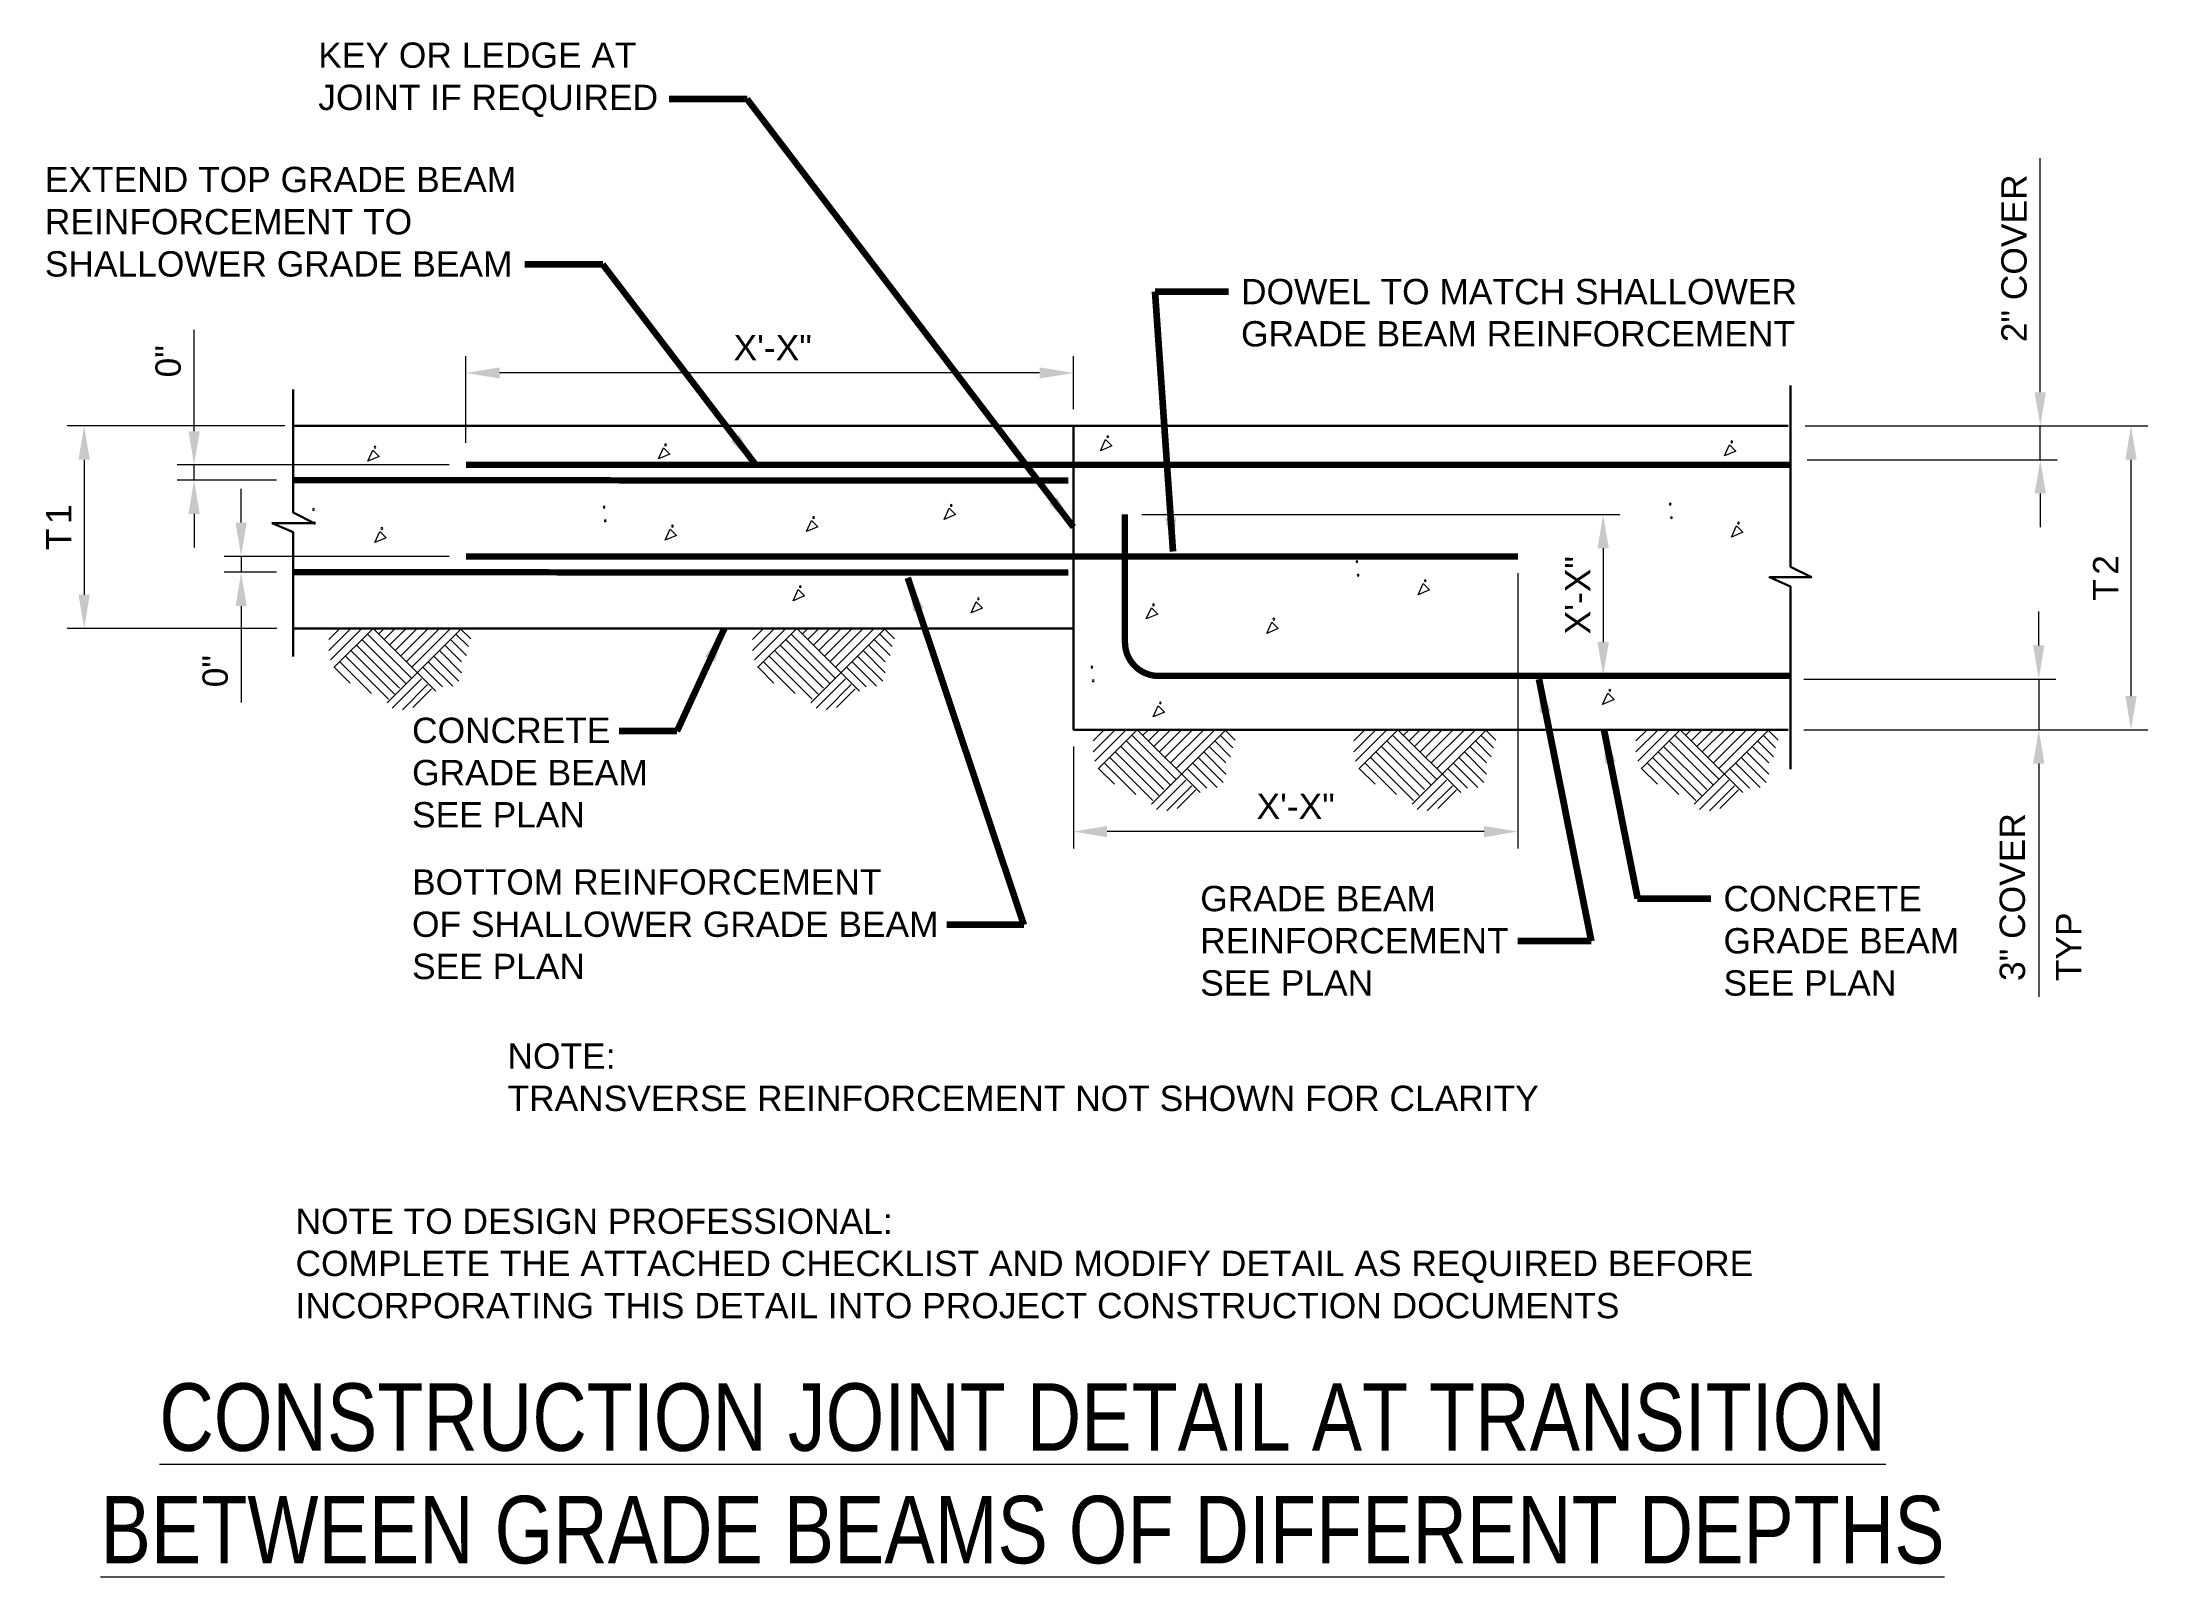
# Model space of a CAD drawing. Header units: inches. Extents: x -421 to -297, y 829 to 920.
import ezdxf

# ---------------------------------------------------------------- set-up
doc = ezdxf.new("R2010")
doc.units = ezdxf.units.IN
doc.header["$LTSCALE"] = 5
doc.header["$MEASUREMENT"] = 0
for name, color, linetype, lineweight in [('S-ANNO-DIMS', 1, 'Continuous', 20), ('S-ANNO-TEXT', 7, 'Continuous', 20), ('S-DELT-PATT', 7, 'Continuous', 15), ('S-DETL', 3, 'Continuous', 30)]:
    doc.layers.add(name, color=color, linetype=linetype, lineweight=lineweight)
doc.styles.add('Romans', font='arial.ttf')
doc.dimstyles.get("Standard").update_dxf_attribs({"dimtxt": 0.18, "dimasz": 0.18, "dimexe": 0.18, "dimexo": 0.0625, "dimgap": 0.09, "dimtad": 0, "dimtih": 1, "dimtoh": 1, "dimdec": 4, "dimzin": 0, "dimdsep": 46, "dimtxsty": 'Standard', "dimcen": 0.09, "dimadec": 0, "dimazin": 0, "dimtfac": 1, "dimtdec": 4, "dimtofl": 0, "dimtmove": 0, "dimatfit": 3, "dimfxl": 1, "dimtolj": 1, "dimtzin": 0, "dimarcsym": 0})

# ---------------------------------------------------------------- blocks, each defined once
blk = doc.blocks.new('*D0')
at = {"layer": 'Defpoints', "color": 0, "transparency": 16777216}
for p in [(-396.32, 900.29), (-360.32, 897.15), (-396.32, 895.15)]:
    blk.add_point(p, dxfattribs=at)
at = {"layer": 'S-ANNO-DIMS', "transparency": 16777216}
for p, q in [((-396.32, 896.15), (-396.32, 901.29)), ((-360.32, 898.15), (-360.32, 901.29)), ((-362.32, 900.29), (-394.32, 900.29))]:
    blk.add_line(p, q, dxfattribs=at)
for points in [[(-394.32, 900.62), (-394.32, 899.96), (-396.32, 900.29)], [(-362.32, 900.62), (-362.32, 899.96), (-360.32, 900.29)]]:
    blk.add_solid(points, dxfattribs=at)
at = {"layer": 'S-ANNO-DIMS', "transparency": 16777216, "insert": (-378.14, 901.79), "char_height": 1.5, "attachment_point": 5, "style": 'Romans'}
blk.add_mtext('\\A1;X\'-X"', dxfattribs=at)
blk = doc.blocks.new('*D1')
at = {"layer": 'Defpoints', "color": 0, "transparency": 16777216}
for p in [(-317.46, 897.15), (-317.96, 879.15), (-297.65, 879.15)]:
    blk.add_point(p, dxfattribs=at)
at = {"layer": 'S-ANNO-DIMS', "transparency": 16777216}
for p, q in [((-316.46, 897.15), (-296.65, 897.15)), ((-297.65, 895.15), (-297.65, 881.15)), ((-316.96, 879.15), (-296.65, 879.15))]:
    blk.add_line(p, q, dxfattribs=at)
for points in [[(-297.98, 895.15), (-297.31, 895.15), (-297.65, 897.15)], [(-297.98, 881.15), (-297.31, 881.15), (-297.65, 879.15)]]:
    blk.add_solid(points, dxfattribs=at)
at = {"layer": 'S-ANNO-DIMS', "transparency": 16777216, "insert": (-299.15, 888.15), "char_height": 1.5, "attachment_point": 5, "rotation": 90, "style": 'Romans'}
blk.add_mtext('\\A1;{\\T1.2;T}2', dxfattribs=at)
blk = doc.blocks.new('*D2')
at = {"layer": 'Defpoints', "color": 0, "transparency": 16777216}
for p in [(-406.05, 897.15), (-418.94, 885.15), (-406.52, 885.15)]:
    blk.add_point(p, dxfattribs=at)
at = {"layer": 'S-ANNO-DIMS', "transparency": 16777216}
for p, q in [((-407.05, 897.15), (-419.94, 897.15)), ((-418.94, 895.15), (-418.94, 887.15)), ((-407.52, 885.15), (-419.94, 885.15))]:
    blk.add_line(p, q, dxfattribs=at)
for points in [[(-419.28, 895.15), (-418.61, 895.15), (-418.94, 897.15)], [(-419.28, 887.15), (-418.61, 887.15), (-418.94, 885.15)]]:
    blk.add_solid(points, dxfattribs=at)
at = {"layer": 'S-ANNO-DIMS', "transparency": 16777216, "insert": (-420.45, 891.15), "char_height": 1.5, "attachment_point": 5, "rotation": 90, "style": 'Romans'}
blk.add_mtext('\\A1;{\\T1.2;T}1', dxfattribs=at)
blk = doc.blocks.new('*D3')
at = {"layer": 'Defpoints', "color": 0, "transparency": 16777216}
for p in [(-396.32, 894.84), (-412.43, 893.94), (-406.55, 893.94)]:
    blk.add_point(p, dxfattribs=at)
at = {"layer": 'S-ANNO-DIMS', "transparency": 16777216}
for p, q in [((-412.43, 896.84), (-412.43, 902.85)), ((-397.32, 894.84), (-413.43, 894.84)), ((-412.43, 893.94), (-412.43, 894.84)), ((-407.55, 893.94), (-413.43, 893.94)), ((-412.43, 891.94), (-412.43, 889.94))]:
    blk.add_line(p, q, dxfattribs=at)
for points in [[(-412.76, 896.84), (-412.09, 896.84), (-412.43, 894.84)], [(-412.76, 891.94), (-412.09, 891.94), (-412.43, 893.94)]]:
    blk.add_solid(points, dxfattribs=at)
at = {"layer": 'S-ANNO-DIMS', "transparency": 16777216, "insert": (-413.96, 900.98), "char_height": 1.5, "attachment_point": 5, "rotation": 90, "style": 'Romans'}
blk.add_mtext('\\A1;0"', dxfattribs=at)
blk = doc.blocks.new('*D4')
at = {"layer": 'Defpoints', "color": 0, "transparency": 16777216}
for p in [(-396.32, 889.42), (-409.64, 888.48), (-406.55, 888.48)]:
    blk.add_point(p, dxfattribs=at)
at = {"layer": 'S-ANNO-DIMS', "transparency": 16777216}
for p, q in [((-409.64, 891.42), (-409.64, 893.42)), ((-397.32, 889.42), (-410.64, 889.42)), ((-409.64, 889.42), (-409.64, 888.48)), ((-407.55, 888.48), (-410.64, 888.48)), ((-409.64, 886.48), (-409.64, 880.76))]:
    blk.add_line(p, q, dxfattribs=at)
for points in [[(-409.97, 891.42), (-409.31, 891.42), (-409.64, 889.42)], [(-409.97, 886.48), (-409.31, 886.48), (-409.64, 888.48)]]:
    blk.add_solid(points, dxfattribs=at)
at = {"layer": 'S-ANNO-DIMS', "transparency": 16777216, "insert": (-411.17, 882.62), "char_height": 1.5, "attachment_point": 5, "rotation": 90, "style": 'Romans'}
blk.add_mtext('\\A1;0"', dxfattribs=at)
blk = doc.blocks.new('*D5')
at = {"layer": 'Defpoints', "color": 0, "transparency": 16777216}
for p in [(-317.96, 897.15), (-317.83, 895.15), (-303.02, 895.15)]:
    blk.add_point(p, dxfattribs=at)
at = {"layer": 'S-ANNO-DIMS', "transparency": 16777216}
for p, q in [((-303.02, 899.15), (-303.02, 913.01)), ((-316.96, 897.15), (-302.02, 897.15)), ((-303.02, 895.15), (-303.02, 897.15)), ((-316.83, 895.15), (-302.02, 895.15)), ((-303.02, 893.15), (-303.02, 891.15))]:
    blk.add_line(p, q, dxfattribs=at)
for points in [[(-303.36, 899.15), (-302.69, 899.15), (-303.02, 897.15)], [(-303.36, 893.15), (-302.69, 893.15), (-303.02, 895.15)]]:
    blk.add_solid(points, dxfattribs=at)
at = {"layer": 'S-ANNO-DIMS', "transparency": 16777216, "insert": (-304.57, 907.08), "char_height": 1.5, "attachment_point": 5, "rotation": 90, "style": 'Romans'}
blk.add_mtext('\\A1;2" COVER', dxfattribs=at)
blk = doc.blocks.new('*D6')
at = {"layer": 'Defpoints', "color": 0, "transparency": 16777216}
for p in [(-318.03, 882.15), (-318.03, 879.15), (-303.11, 879.15)]:
    blk.add_point(p, dxfattribs=at)
at = {"layer": 'S-ANNO-DIMS', "transparency": 16777216}
for p, q in [((-303.11, 884.15), (-303.11, 886.15)), ((-317.03, 882.15), (-302.11, 882.15)), ((-303.11, 882.15), (-303.11, 879.15)), ((-317.03, 879.15), (-302.11, 879.15)), ((-303.11, 877.15), (-303.11, 863.32))]:
    blk.add_line(p, q, dxfattribs=at)
for points in [[(-303.45, 884.15), (-302.78, 884.15), (-303.11, 882.15)], [(-303.45, 877.15), (-302.78, 877.15), (-303.11, 879.15)]]:
    blk.add_solid(points, dxfattribs=at)
at = {"layer": 'S-ANNO-DIMS', "transparency": 16777216, "insert": (-304.67, 869.24), "char_height": 1.5, "attachment_point": 5, "rotation": 90, "style": 'Romans'}
blk.add_mtext('\\A1;3" COVER', dxfattribs=at)
blk = doc.blocks.new('*D7')
at = {"layer": 'Defpoints', "color": 0, "transparency": 16777216}
for p in [(-333.98, 889.42), (-360.32, 879.15), (-360.32, 873.12)]:
    blk.add_point(p, dxfattribs=at)
at = {"layer": 'S-ANNO-DIMS', "transparency": 16777216}
for p, q in [((-333.98, 888.42), (-333.98, 872.12)), ((-360.32, 878.15), (-360.32, 872.12)), ((-335.98, 873.12), (-358.32, 873.12))]:
    blk.add_line(p, q, dxfattribs=at)
for points in [[(-358.32, 873.45), (-358.32, 872.78), (-360.32, 873.12)], [(-335.98, 873.45), (-335.98, 872.78), (-333.98, 873.12)]]:
    blk.add_solid(points, dxfattribs=at)
at = {"layer": 'S-ANNO-DIMS', "transparency": 16777216, "insert": (-347.15, 874.62), "char_height": 1.5, "attachment_point": 5, "style": 'Romans'}
blk.add_mtext('\\A1;X\'-X"', dxfattribs=at)
blk = doc.blocks.new('*D8')
at = {"layer": 'Defpoints', "color": 0, "transparency": 16777216}
for p in [(-357.26, 891.9), (-328.93, 882.34), (-317.83, 882.34)]:
    blk.add_point(p, dxfattribs=at)
at = {"layer": 'S-ANNO-DIMS', "transparency": 16777216}
for p, q in [((-356.26, 891.9), (-327.93, 891.9)), ((-328.93, 889.9), (-328.93, 884.34)), ((-318.83, 882.34), (-329.93, 882.34))]:
    blk.add_line(p, q, dxfattribs=at)
for points in [[(-329.26, 889.9), (-328.59, 889.9), (-328.93, 891.9)], [(-329.26, 884.34), (-328.59, 884.34), (-328.93, 882.34)]]:
    blk.add_solid(points, dxfattribs=at)
at = {"layer": 'S-ANNO-DIMS', "transparency": 16777216, "insert": (-330.43, 887.12), "char_height": 1.5, "attachment_point": 5, "rotation": 90, "style": 'Romans'}
blk.add_mtext('\\A1;X\'-X"', dxfattribs=at)

msp = doc.modelspace()

# ---------------------------------------------------------------- linework, layer by layer
at = {"layer": 'S-DELT-PATT'}
for p, q in [((-404.4474513, 883.8394041), (-403.136471, 885.1503843)), ((-404.4474513, 884.4948942), (-403.7919611, 885.1503843)), ((-404.3368373, 883.2945279), (-402.4809809, 885.1503843)), ((-404.1454752, 882.8303999), (-401.8254908, 885.1503843)), ((-402.1532358, 884.8226392), (-399.5436395, 882.2130429)), ((-401.8254908, 885.1503843), (-398.107772, 881.4326655)), ((-401.4977457, 884.8226392), (-401.1700006, 885.1503843)), ((-401.1700006, 884.4948942), (-400.5145105, 885.1503843)), ((-400.9950257, 880.7369283), (-396.5815697, 885.1503843)), ((-400.8422556, 884.1671491), (-399.8590204, 885.1503843)), ((-400.5145105, 883.8394041), (-399.2035303, 885.1503843)), ((-400.1867654, 883.511659), (-398.5480401, 885.1503843)), ((-399.8590204, 883.1839139), (-397.89255, 885.1503843)), ((-399.5312753, 882.8561689), (-397.2370599, 885.1503843)), ((-396.9093148, 884.8226392), (-396.1715689, 884.0848851)), ((-396.6136888, 885.1182653), (-396.0293767, 884.533945)), ((-379.335954, 883.8394041), (-378.0249737, 885.1503843)), ((-379.335954, 884.4948942), (-378.6804639, 885.1503843)), ((-379.22534, 883.2945279), (-377.3694836, 885.1503843)), ((-379.0339779, 882.8303999), (-376.7139935, 885.1503843)), ((-377.0417385, 884.8226392), (-374.4321422, 882.2130429)), ((-376.7139935, 885.1503843), (-372.9962747, 881.4326655)), ((-376.3862484, 884.8226392), (-376.0585033, 885.1503843)), ((-376.0585033, 884.4948942), (-375.4030132, 885.1503843)), ((-375.8835285, 880.7369283), (-371.4700725, 885.1503843)), ((-375.7307583, 884.1671491), (-374.7475231, 885.1503843)), ((-375.4030132, 883.8394041), (-374.092033, 885.1503843)), ((-375.0752682, 883.511659), (-373.4365428, 885.1503843)), ((-374.7475231, 883.1839139), (-372.7810527, 885.1503843)), ((-374.419778, 882.8561689), (-372.1255626, 885.1503843)), ((-371.7978175, 884.8226392), (-371.0600716, 884.0848851)), ((-371.5021915, 885.1182653), (-370.9178794, 884.533945)), ((-403.4642161, 883.511659), (-400.9057644, 880.9531991)), ((-403.136471, 883.8394041), (-400.5609684, 881.2639014)), ((-402.808726, 884.1671491), (-400.2502742, 881.6086892)), ((-402.4809809, 884.4948942), (-399.8543336, 881.8682469)), ((-398.2202951, 883.511659), (-396.7324308, 882.0237947)), ((-397.89255, 883.8394041), (-396.5815697, 882.5284238)), ((-397.5648049, 884.1671491), (-396.5815697, 883.1839139)), ((-397.2370599, 884.4948942), (-396.2947355, 883.5525616)), ((-378.3527188, 883.511659), (-375.7942671, 880.9531991)), ((-378.0249737, 883.8394041), (-375.4494711, 881.2639014)), ((-377.6972287, 884.1671491), (-375.138777, 881.6086892)), ((-377.3694836, 884.4948942), (-374.7428363, 881.8682469)), ((-373.1087978, 883.511659), (-371.6209335, 882.0237947)), ((-372.7810527, 883.8394041), (-371.4700725, 882.5284238)), ((-372.4533076, 884.1671491), (-371.4700725, 883.1839139)), ((-372.1255626, 884.4948942), (-371.1832382, 883.5525616)), ((-404.1197062, 882.8561689), (-403.1808149, 881.9172776)), ((-403.7919611, 883.1839139), (-401.9154322, 881.3073768)), ((-398.8757852, 882.8561689), (-397.7118396, 881.692215)), ((-398.5480401, 883.1839139), (-397.0942777, 881.7301433)), ((-379.0082089, 882.8561689), (-378.0693176, 881.9172776)), ((-378.6804639, 883.1839139), (-376.8039349, 881.3073768)), ((-373.7642879, 882.8561689), (-372.6003423, 881.692215)), ((-373.4365428, 883.1839139), (-371.9827804, 881.7301433)), ((-400.6834795, 880.4253739), (-398.9445789, 882.1642745)), ((-400.086795, 880.3401356), (-398.6036175, 881.8233131)), ((-399.4730678, 880.4765185), (-398.3649453, 881.5846409)), ((-375.5719822, 880.4253739), (-373.8330816, 882.1642745)), ((-374.9752977, 880.3401356), (-373.4921202, 881.8233131)), ((-374.3615705, 880.4765185), (-373.2534481, 881.5846409)), ((-359.1536931, 877.8394041), (-357.8427129, 879.1503843)), ((-359.1536931, 878.4948942), (-358.498203, 879.1503843)), ((-359.0430792, 877.2945279), (-357.1872228, 879.1503843)), ((-358.851717, 876.8303999), (-356.5317326, 879.1503843)), ((-356.8594777, 878.8226392), (-354.2498814, 876.2130429)), ((-356.5317326, 879.1503843), (-352.8140139, 875.4326655)), ((-356.2039876, 878.8226392), (-355.8762425, 879.1503843)), ((-355.8762425, 878.4948942), (-355.2207524, 879.1503843)), ((-355.7012676, 874.7369283), (-351.2878116, 879.1503843)), ((-355.5484974, 878.1671491), (-354.5652622, 879.1503843)), ((-355.2207524, 877.8394041), (-353.9097721, 879.1503843)), ((-354.8930073, 877.511659), (-353.254282, 879.1503843)), ((-354.5652622, 877.1839139), (-352.5987919, 879.1503843)), ((-354.2375172, 876.8561689), (-351.9433017, 879.1503843)), ((-351.6155567, 878.8226392), (-350.8778107, 878.0848851)), ((-351.3199306, 879.1182653), (-350.7356185, 878.533945)), ((-343.7071304, 877.8394041), (-342.3961501, 879.1503843)), ((-343.7071304, 878.4948942), (-343.0516403, 879.1503843)), ((-343.5965164, 877.2945279), (-341.74066, 879.1503843)), ((-343.4051543, 876.8303999), (-341.0851699, 879.1503843)), ((-341.4129149, 878.8226392), (-338.8033186, 876.2130429)), ((-341.0851699, 879.1503843), (-337.3674511, 875.4326655)), ((-340.7574248, 878.8226392), (-340.4296798, 879.1503843)), ((-340.4296798, 878.4948942), (-339.7741896, 879.1503843)), ((-340.2547049, 874.7369283), (-335.8412489, 879.1503843)), ((-340.1019347, 878.1671491), (-339.1186995, 879.1503843)), ((-339.7741896, 877.8394041), (-338.4632094, 879.1503843)), ((-339.4464446, 877.511659), (-337.8077192, 879.1503843)), ((-339.1186995, 877.1839139), (-337.1522291, 879.1503843)), ((-338.7909544, 876.8561689), (-336.496739, 879.1503843)), ((-336.1689939, 878.8226392), (-335.431248, 878.0848851)), ((-335.8733679, 879.1182653), (-335.2890558, 878.533945)), ((-326.9828009, 877.8394041), (-325.6718206, 879.1503843)), ((-326.9828009, 878.4948942), (-326.3273108, 879.1503843)), ((-326.8721869, 877.2945279), (-325.0163305, 879.1503843)), ((-326.6808248, 876.8303999), (-324.3608404, 879.1503843)), ((-324.6885854, 878.8226392), (-322.0789891, 876.2130429)), ((-324.3608404, 879.1503843), (-320.6431216, 875.4326655)), ((-324.0330953, 878.8226392), (-323.7053503, 879.1503843)), ((-323.7053503, 878.4948942), (-323.0498601, 879.1503843)), ((-323.5303754, 874.7369283), (-319.1169194, 879.1503843)), ((-323.3776052, 878.1671491), (-322.39437, 879.1503843)), ((-323.0498601, 877.8394041), (-321.7388799, 879.1503843)), ((-322.7221151, 877.511659), (-321.0833897, 879.1503843)), ((-322.39437, 877.1839139), (-320.4278996, 879.1503843)), ((-322.0666249, 876.8561689), (-319.7724095, 879.1503843)), ((-319.4446644, 878.8226392), (-318.7069185, 878.0848851)), ((-319.1490384, 879.1182653), (-318.5647263, 878.533945)), ((-358.1704579, 877.511659), (-355.6120062, 874.9531991)), ((-357.8427129, 877.8394041), (-355.2672102, 875.2639014)), ((-357.5149678, 878.1671491), (-354.9565161, 875.6086892)), ((-357.1872228, 878.4948942), (-354.5605755, 875.8682469)), ((-352.9265369, 877.511659), (-351.4386727, 876.0237947)), ((-352.5987919, 877.8394041), (-351.2878116, 876.5284238)), ((-352.2710468, 878.1671491), (-351.2878116, 877.1839139)), ((-351.9433017, 878.4948942), (-351.0009773, 877.5525616)), ((-342.7238952, 877.511659), (-340.1654435, 874.9531991)), ((-342.3961501, 877.8394041), (-339.8206475, 875.2639014)), ((-342.0684051, 878.1671491), (-339.5099534, 875.6086892)), ((-341.74066, 878.4948942), (-339.1140127, 875.8682469)), ((-337.4799742, 877.511659), (-335.9921099, 876.0237947)), ((-337.1522291, 877.8394041), (-335.8412489, 876.5284238)), ((-336.8244841, 878.1671491), (-335.8412489, 877.1839139)), ((-336.496739, 878.4948942), (-335.5544146, 877.5525616)), ((-325.9995657, 877.511659), (-323.441114, 874.9531991)), ((-325.6718206, 877.8394041), (-323.096318, 875.2639014)), ((-325.3440756, 878.1671491), (-322.7856239, 875.6086892)), ((-325.0163305, 878.4948942), (-322.3896832, 875.8682469)), ((-320.7556447, 877.511659), (-319.2677804, 876.0237947)), ((-320.4278996, 877.8394041), (-319.1169194, 876.5284238)), ((-320.1001546, 878.1671491), (-319.1169194, 877.1839139)), ((-319.7724095, 878.4948942), (-318.8300851, 877.5525616)), ((-358.8259481, 876.8561689), (-357.8870568, 875.9172776)), ((-358.498203, 877.1839139), (-356.6216741, 875.3073768)), ((-355.3897213, 874.4253739), (-353.6508207, 876.1642745)), ((-353.5820271, 876.8561689), (-352.4180814, 875.692215)), ((-353.254282, 877.1839139), (-351.8005196, 875.7301433)), ((-343.3793853, 876.8561689), (-342.440494, 875.9172776)), ((-343.0516403, 877.1839139), (-341.1751113, 875.3073768)), ((-339.9431586, 874.4253739), (-338.204258, 876.1642745)), ((-338.1354643, 876.8561689), (-336.9715187, 875.692215)), ((-337.8077192, 877.1839139), (-336.3539569, 875.7301433)), ((-326.6550558, 876.8561689), (-325.7161645, 875.9172776)), ((-326.3273108, 877.1839139), (-324.4507818, 875.3073768)), ((-323.2188291, 874.4253739), (-321.4799285, 876.1642745)), ((-321.4111348, 876.8561689), (-320.2471892, 875.692215)), ((-321.0833897, 877.1839139), (-319.6296274, 875.7301433)), ((-354.7930369, 874.3401356), (-353.3098594, 875.8233131)), ((-354.1793097, 874.4765185), (-353.0711872, 875.5846409)), ((-339.3464741, 874.3401356), (-337.8632966, 875.8233131)), ((-338.7327469, 874.4765185), (-337.6246245, 875.5846409)), ((-322.6221446, 874.3401356), (-321.1389671, 875.8233131)), ((-322.0084174, 874.4765185), (-320.900295, 875.5846409))]:
    msp.add_line(p, q, dxfattribs=at)
at = {"layer": 'S-DELT-PATT', "flags": 128}
for points in [[(-384.5404133, 896.0272664, 1), (-384.4367333, 896.0272664, 1)], [(-358.3362615, 896.5136193, 1), (-358.2325815, 896.5136193, 1)], [(-321.3594945, 896.2119131, 1), (-321.2558145, 896.2119131, 1)], [(-401.7592204, 895.8886193, 1), (-401.6555404, 895.8886193, 1)], [(-405.4036751, 892.1987174, 1), (-405.2999951, 892.1987174, 1)], [(-388.184868, 892.3373645, 1), (-388.081188, 892.3373645, 1)], [(-367.6112172, 892.4433489, 1), (-367.5075372, 892.4433489, 1)], [(-325.0039492, 892.5220112, 1), (-324.9002692, 892.5220112, 1)], [(-405.3327376, 891.3935052, 1), (-405.2290576, 891.3935052, 1)], [(-401.3537369, 891.0720102, 1), (-401.2500569, 891.0720102, 1)], [(-388.1139305, 891.5321523, 1), (-388.0102505, 891.5321523, 1)], [(-384.1349298, 891.2106573, 1), (-384.0312498, 891.2106573, 1)], [(-375.7675114, 891.7223118, 1), (-375.6638314, 891.7223118, 1)], [(-324.9330116, 891.716799, 1), (-324.8293316, 891.716799, 1)], [(-320.9540109, 891.395304, 1), (-320.8503309, 891.395304, 1)], [(-343.5710062, 889.1088647, 1), (-343.4673262, 889.1088647, 1)], [(-376.5613076, 887.6267398, 1), (-376.4576276, 887.6267398, 1)], [(-343.5000686, 888.3036524, 1), (-343.3963886, 888.3036524, 1)], [(-339.5210679, 887.9821574, 1), (-339.4173879, 887.9821574, 1)], [(-366.0064539, 886.9057027, 1), (-365.9027739, 886.9057027, 1)], [(-355.6286646, 886.5505058, 1), (-355.5249846, 886.5505058, 1)], [(-348.4938439, 885.6972191, 1), (-348.3901639, 885.6972191, 1)], [(-359.2731193, 882.8606039, 1), (-359.1694393, 882.8606039, 1)], [(-359.2021817, 882.0553917, 1), (-359.0985017, 882.0553917, 1)], [(-328.5846871, 881.4861677, 1), (-328.4810071, 881.4861677, 1)], [(-355.223181, 880.7423014, 1), (-355.119501, 880.7423014, 1)]]:
    msp.add_lwpolyline(points, format="xyb", close=True, dxfattribs=at)
for points in [[(-358.033503, 895.9666304), (-358.707766, 895.67898), (-358.4083957, 896.3415231)], [(-321.056736, 895.6649242), (-321.7309989, 895.3772739), (-321.4316287, 896.0398169)], [(-401.4564619, 895.3416304), (-402.1307249, 895.05398), (-401.8313546, 895.7165231)], [(-384.2376548, 895.4802774), (-384.9119178, 895.1926271), (-384.6125475, 895.8551702)], [(-367.3084587, 891.8963599), (-367.9827217, 891.6087096), (-367.6833514, 892.2712526)], [(-383.8321713, 890.6636683), (-384.5064342, 890.376018), (-384.207064, 891.038561)], [(-375.4647529, 891.1753228), (-376.1390159, 890.8876725), (-375.8396456, 891.5502156)], [(-320.6512524, 890.8483151), (-321.3255154, 890.5606648), (-321.0261452, 891.2232078)], [(-401.0509784, 890.5250213), (-401.7252413, 890.2373709), (-401.4258711, 890.899914)], [(-376.2585491, 887.0797508), (-376.9328121, 886.7921005), (-376.6334418, 887.4546435)], [(-339.2183094, 887.4351685), (-339.8925724, 887.1475182), (-339.5932021, 887.8100612)], [(-365.7036954, 886.3587137), (-366.3779584, 886.0710634), (-366.0785881, 886.7336065)], [(-355.3259061, 886.0035168), (-356.0001691, 885.7158665), (-355.7007988, 886.3784096)], [(-348.1910855, 885.1502302), (-348.8653484, 884.8625799), (-348.5659782, 885.5251229)], [(-328.2819286, 880.9391788), (-328.9561916, 880.6515285), (-328.6568213, 881.3140715)], [(-354.9204225, 880.1953124), (-355.5946855, 879.9076621), (-355.2953153, 880.5702051)]]:
    msp.add_lwpolyline(points, close=True, dxfattribs=at)
at = {"layer": 'S-DETL', "linetype": 'Continuous'}
for p, q in [((-406.5502072, 897.1503843), (-317.9558662, 897.1503843)), ((-360.3220627, 897.1503843), (-360.3220627, 879.1503843)), ((-406.5159114, 885.1503843), (-360.3220627, 885.1503843)), ((-360.3220627, 879.1503843), (-317.9558662, 879.1503843))]:
    msp.add_line(p, q, dxfattribs=at)
for points in [[(-406.5502072, 899.3123787), (-406.5502072, 892.0194457), (-405.3058374, 891.3972608), (-407.794577, 891.3972608), (-406.5502072, 890.8503989), (-406.5502072, 883.4821428)], [(-317.8311449, 899.5537094), (-317.8311449, 888.8062967), (-316.5867751, 888.1841118), (-319.0755147, 888.1841118), (-317.8311449, 887.6372499), (-317.8311449, 876.8145141)]]:
    msp.add_lwpolyline(points, dxfattribs=at)
at = {"layer": 'S-DETL', "linetype": 'Continuous', "const_width": 0.375}
for points in [[(-396.3220627, 894.8378843), (-317.8311449, 894.8378843)], [(-360.6172181, 893.915229), (-406.5502072, 893.9364215)], [(-360.6172181, 888.4628843), (-406.5502072, 888.4840768)], [(-333.9824968, 889.4215768), (-396.3220627, 889.4215768)]]:
    msp.add_lwpolyline(points, dxfattribs=at)
msp.add_lwpolyline([(-317.8311449, 882.337234), (-355.2648971, 882.337234, -0.4142135624), (-357.2648971, 884.337234), (-357.2648971, 891.9043958)], format="xyb", dxfattribs=at)

# ---------------------------------------------------------------- texts
at = {"layer": 'S-ANNO-DIMS', "insert": (-301.3463135, 866.2891975), "char_height": 1.49999999, "attachment_point": 5, "rotation": 90, "style": 'Romans'}
msp.add_mtext('\\A1;TYP', dxfattribs=at)
at = {"layer": 'S-ANNO-TEXT', "attachment_point": 1, "style": 'Romans'}
for s, insert, char_height in [('\\A1;KEY OR LEDGE AT \\PJOINT IF REQUIRED', (-405.06919, 919.8674099), 1.499999989), ('\\A1;EXTEND TOP GRADE BEAM\\PREINFORCEMENT TO \\PSHALLOWER GRADE BEAM', (-421.271481, 912.5011768), 1.499999989), ('DOWEL TO MATCH SHALLOWER\\PGRADE BEAM {\\A1;REINFORCEMENT}', (-350.3869902, 905.8597714), 1.499999989), ('\\A1;CONCRETE \\PGRADE BEAM \\PSEE PLAN', (-399.5128644, 879.8648938), 1.499999989), ('\\A1;BOTTOM REINFORCEMENT \\POF SHALLOWER GRADE BEAM \\PSEE PLAN', (-399.5128644, 870.8807224), 1.499999989), ('GRADE BEAM \\P{\\A1;REINFORCEMENT \\P}SEE PLAN', (-352.803097, 869.8992301), 1.499999989), ('CONCRETE \\PGRADE BEAM\\PSEE PLAN', (-321.7968092, 869.8992301), 1.49999999), ('NOTE: \\PTRANSVERSE REINFORCEMENT NOT SHOWN FOR CLARITY', (-393.8578537, 860.5657005), 1.499999989), ('NOTE TO DESIGN PROFESSIONAL: \\PCOMPLETE THE ATTACHED CHECKLIST AND MODIFY DETAIL AS REQUIRED BEFORE \\PINCORPORATING THIS DETAIL INTO PROJECT CONSTRUCTION DOCUMENTS', (-406.4175401, 850.7851744), 1.499999989)]:
    msp.add_mtext(s, dxfattribs=dict(at, insert=insert, char_height=char_height))
at = {"layer": 'S-ANNO-TEXT', "insert": (-363.3293753, 840.4297856), "char_height": 4, "width": 109.017012052, "attachment_point": 2, "style": 'Romans'}
msp.add_mtext('{\\W0.8;\\LCONSTRUCTION JOINT DETAIL AT TRANSITION BETWEEN GRADE BEAMS OF DIFFERENT DEPTHS}', dxfattribs=at)

# ---------------------------------------------------------------- dimensions: what is measured, and where the dimension line sits
at = {"layer": 'S-ANNO-DIMS'}
for base, p1, p2, angle, text, picture, middle in [((-303.02225, 895.1503843), (-317.9558662, 897.1503843), (-317.8311449, 895.1503843), 270, '2" COVER', '*D5', (-303.02225, 907.0780786)), ((-412.4273696, 893.9364215), (-396.3220627, 894.8378843), (-406.5502072, 893.9364215), 270, '0"', '*D3', (-412.4273696, 900.9838597)), ((-396.3220627, 900.2907107), (-360.3220627, 897.1503843), (-396.3220627, 895.1503843), 180, 'X\'-X"', '*D0', (-378.1418941, 900.2907107)), ((-418.9437184, 885.1503843), (-406.0502072, 897.1503843), (-406.5159114, 885.1503843), 270, '{\\T1.2;T}1', '*D2', (-418.9437184, 891.1503843)), ((-297.6462997, 879.1503843), (-317.4558662, 897.1503843), (-317.9558662, 879.1503843), 270, '{\\T1.2;T}2', '*D1', (-297.6462997, 888.1503843)), ((-409.6395555, 888.4840768), (-396.3220627, 889.4215768), (-406.5502072, 888.4840768), 270, '0"', '*D4', (-409.6395555, 882.6205025)), ((-328.9280967, 882.337234), (-357.2648971, 891.9043958), (-317.8311449, 882.337234), 270, 'X\'-X"', '*D8', (-328.9280967, 887.1208149)), ((-360.3220627, 873.1173245), (-333.9824968, 889.4215768), (-360.3220627, 879.1503843), 180, 'X\'-X"', '*D7', (-347.1522798, 873.1173245)), ((-303.1149043, 879.1503843), (-318.0293883, 882.1503843), (-318.0293883, 879.1503843), 270, '3" COVER', '*D6', (-303.1149043, 869.2359915))]:
    dim = msp.add_linear_dim(base=base, p1=p1, p2=p2, angle=angle, text=text, dimstyle='Standard', override={"dimscale": 16, "dimtxt": 0.09375, "dimasz": 0.125, "dimexe": 0.0625, "dimgap": 0.0625, "dimtih": 0, "dimtoh": 0, "dimdec": 5, "dimlfac": 1, "dimrnd": 0.03125, "dimzin": 7, "dimlunit": 4, "dimtxsty": 'Romans', "dimcen": 0.125, "dimclrd": 256, "dimclre": 256, "dimclrt": 256, "dimadec": 4, "dimtdec": 5, "dimtofl": 1, "dimtvp": 1, "dimfrac": 2, "dimtzin": 3, "dimlwd": 65535, "dimlwe": 65535}, dxfattribs=at)
    dim.commit()
    dim.dimension.update_dxf_attribs({"geometry": picture, "text_midpoint": middle, "dimtype": 128})

# ---------------------------------------------------------------- leaders
at = {"layer": 'S-ANNO-TEXT'}
for points in [[(-360.3220627, 891.1503843), (-379.6485942, 916.5191835), (-384.2748518, 916.5191835)], [(-379.1455409, 894.8378843), (-388.2035456, 906.7174115), (-392.8298031, 906.7174115)], [(-354.4137001, 889.7167858), (-355.4812108, 905.1092598), (-351.1375018, 905.1092598)], [(-370.1314961, 888.1503843), (-363.2563565, 867.5884318), (-367.8113405, 867.5884318)], [(-381.0157385, 885.1503843), (-383.81829, 879.074917), (-387.2389402, 879.074917)], [(-332.7451765, 882.1503843), (-329.6387878, 866.6226271), (-333.9824968, 866.6226271)], [(-328.8919022, 879.1503843), (-326.8910297, 869.1487185), (-322.5473208, 869.1487185)]]:
    msp.add_leader(points, dimstyle='Standard', override={"dimscale": 16, "dimtxt": 0.09375, "dimasz": 0.125, "dimexe": 0.0625, "dimgap": 0.0625, "dimtad": 0, "dimtih": 0, "dimtoh": 0, "dimdec": 5, "dimlfac": 16, "dimrnd": 0.03125, "dimzin": 7, "dimlunit": 4, "dimtxsty": 'Romans', "dimcen": 0.125, "dimclrd": 256, "dimclre": 256, "dimclrt": 256, "dimadec": 4, "dimtdec": 5, "dimtofl": 1, "dimtvp": 1, "dimfrac": 2, "dimtzin": 3, "dimlwd": 65535, "dimlwe": 65535}, dxfattribs=at)

doc.saveas('drawing.dxf')
